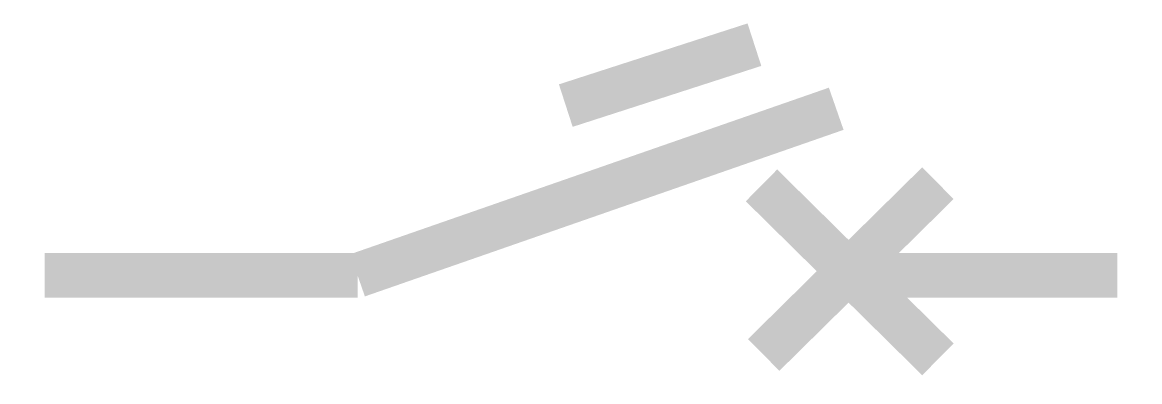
# Model space of a CAD drawing. Extents: x 2261.629 to 2262.436, y 1027.193 to 1027.453.
import ezdxf

# ---------------------------------------------------------------- set-up
doc = ezdxf.new("R2010")
doc.units = 0

msp = doc.modelspace()

# ---------------------------------------------------------------- linework, layer by layer
at = {"color": 0, "linetype": 'Continuous'}
for points in [[(2262.02158, 1027.39236, 0.03231, 0.03231, 0), (2262.15796, 1027.43644, 0.03231, 0.03231, 0)], [(2261.87101, 1027.26957, 0.03231, 0.03231, 0), (2262.2171, 1027.39007, 0.03231, 0.03231, 0)], [(2262.29062, 1027.20879, 0.03231, 0.03231, 0), (2262.16306, 1027.33465, 0.03231, 0.03231, 0)], [(2262.29062, 1027.33624, 0.03231, 0.03231, 0), (2262.16466, 1027.21198, 0.03231, 0.03231, 0)], [(2261.87101, 1027.26957, 0.03231, 0.03231, 0), (2261.64482, 1027.26957, 0.03231, 0.03231, 0)], [(2262.22645, 1027.26957, 0.03231, 0.03231, 0), (2262.42033, 1027.26957, 0.03231, 0.03231, 0)]]:
    msp.add_lwpolyline(points, format="xyseb", dxfattribs=at)

doc.saveas('drawing.dxf')
